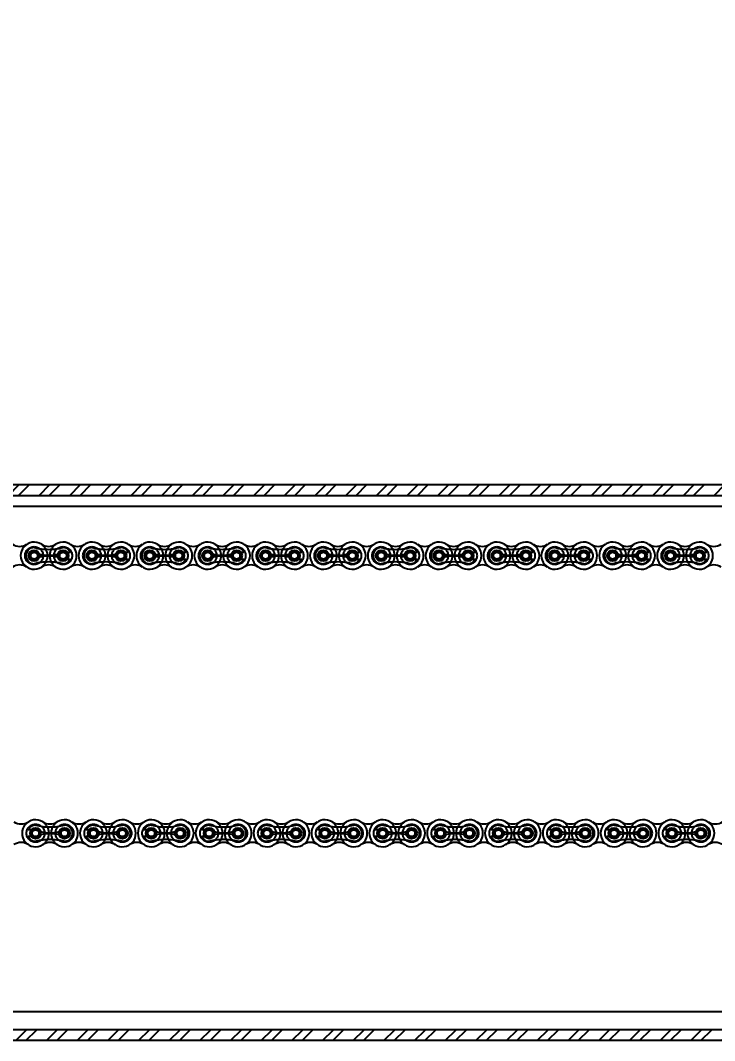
# Model space of a CAD drawing. Header units: metres. Extents: x 0 to 21025, y 0 to 14850.
# Drawn here: x 4486.7 to 4791.5, y 6190.9 to 6638.6 of the extents above; entities that cross this region are included whole.
import ezdxf

# ---------------------------------------------------------------- set-up
doc = ezdxf.new("R2010")
doc.units = ezdxf.units.M
doc.header["$LTSCALE"] = 25
doc.linetypes.add('HIDDEN2', pattern=[4.7625, 3.175, -1.5875])
for name, color, linetype in [('18_COTAS', 7, 'Continuous'), ('SHA', 7, 'Continuous'), ('SL4', 4, 'Continuous'), ('ST1', 7, 'HIDDEN2')]:
    doc.layers.add(name, color=color, linetype=linetype)
doc.styles.add('ROMANS', font='ROMANS.SHX')
doc.dimstyles.new('25___1-25', dxfattribs={"dimscale": 25, "dimtxt": 2.5, "dimasz": 2, "dimexe": 1.5, "dimexo": 1, "dimgap": 0.5, "dimtad": 1, "dimzin": 12, "dimtxsty": 'ROMANS', "dimcen": 0, "dimclrd": 256, "dimclre": 256, "dimclrt": 3, "dimazin": 3, "dimtfac": 1, "dimtmove": 0, "dimatfit": 0, "dimfxl": 1, "dimlwd": -1, "dimlwe": -1, "dimarcsym": 0})
pattern_1 = [(45, (-2913.5705, 2928.034), (-6.735192, 6.735192), []), (45, (-2909.08, 2928.034), (-6.735192, 6.735192), [])]

# ---------------------------------------------------------------- blocks, each defined once
blk = doc.blocks.new('*D13')
at = {"layer": '18_COTAS', "transparency": 16777216}
for p, q in [((2083.56, 6357.87), (2083.56, 7037.95)), ((6382.51, 6357.87), (6382.51, 7037.95)), ((2133.56, 7000.45), (6332.51, 7000.45))]:
    blk.add_line(p, q, dxfattribs=at)
for points in [[(2133.56, 7008.78), (2133.56, 6992.11), (2083.56, 7000.45)], [(6332.51, 7008.78), (6332.51, 6992.11), (6382.51, 7000.45)]]:
    blk.add_solid(points, dxfattribs=at)
at = {"layer": 'Defpoints', "color": 0, "transparency": 16777216}
for p in [(6382.51, 7000.45), (2083.56, 6332.87), (6382.51, 6332.87)]:
    blk.add_point(p, dxfattribs=at)
at = {"layer": '18_COTAS', "color": 3, "transparency": 16777216, "insert": (4233.04, 7050.15), "char_height": 62.5, "attachment_point": 5, "style": 'ROMANS'}
blk.add_mtext('4298,95', dxfattribs=at)

msp = doc.modelspace()

# ---------------------------------------------------------------- hatches: boundary and pattern name
at = {"layer": 'SHA'}
h = msp.add_hatch(dxfattribs=at)
h.set_pattern_fill('ANSI32', color=256, style=0)
h.set_pattern_definition(pattern_1)
h.paths.add_polyline_path([(5535.514, 6434.865), (4210.539, 6434.865), (4210.539, 6430.103), (5535.514, 6430.103)], flags=0)
h = msp.add_hatch(dxfattribs=at)
h.set_pattern_fill('ANSI32', color=256, style=0)
h.set_pattern_definition(pattern_1)
h.paths.add_polyline_path([(4210.539, 6190.865), (5535.514, 6190.865), (5535.514, 6195.628), (4210.539, 6195.628)], flags=0)

# ---------------------------------------------------------------- linework, layer by layer
at = {"layer": 'SL4'}
for p, q in [((4210.539, 6434.865), (5535.514, 6434.865)), ((4210.539, 6430.103), (5535.514, 6430.103)), ((5535.514, 6425.34), (4210.539, 6425.34)), ((4210.539, 6203.628), (5535.514, 6203.628)), ((5535.514, 6195.628), (4210.539, 6195.628)), ((5535.514, 6190.865), (4210.539, 6190.865))]:
    msp.add_line(p, q, dxfattribs=at)
for centre, radius in [((4492.729, 6403.705), 2.399), ((4505.429, 6403.705), 2.399), ((4518.129, 6403.705), 2.399), ((4530.829, 6403.705), 2.398), ((4543.529, 6403.705), 2.399), ((4556.229, 6403.705), 2.399), ((4568.929, 6403.705), 2.398), ((4581.629, 6403.705), 2.398), ((4594.329, 6403.705), 2.399), ((4607.029, 6403.705), 2.399), ((4619.729, 6403.705), 2.398), ((4632.429, 6403.705), 2.398), ((4645.129, 6403.705), 2.399), ((4657.829, 6403.705), 2.399), ((4670.529, 6403.705), 2.398), ((4683.229, 6403.705), 2.398), ((4695.929, 6403.705), 2.399), ((4708.629, 6403.705), 2.399), ((4721.329, 6403.705), 2.398), ((4734.029, 6403.705), 2.398), ((4746.729, 6403.705), 2.399), ((4759.429, 6403.705), 2.399), ((4772.129, 6403.705), 2.398), ((4784.829, 6403.705), 2.398), ((4493.368, 6281.87), 2.398), ((4506.068, 6281.87), 2.398), ((4518.768, 6281.87), 2.399), ((4531.468, 6281.87), 2.399), ((4544.168, 6281.87), 2.398), ((4556.868, 6281.87), 2.398), ((4569.568, 6281.87), 2.399), ((4582.268, 6281.87), 2.399), ((4594.968, 6281.87), 2.398), ((4607.668, 6281.87), 2.398), ((4620.368, 6281.87), 2.399), ((4633.068, 6281.87), 2.399), ((4645.768, 6281.87), 2.398), ((4658.468, 6281.87), 2.398), ((4671.168, 6281.87), 2.399), ((4683.868, 6281.87), 2.399), ((4696.568, 6281.87), 2.398), ((4709.268, 6281.87), 2.399), ((4721.968, 6281.87), 2.399), ((4734.668, 6281.87), 2.399), ((4747.368, 6281.87), 2.398), ((4760.068, 6281.87), 2.399), ((4772.768, 6281.87), 2.399), ((4785.468, 6281.87), 2.399)]:
    msp.add_circle(centre, radius, dxfattribs=at)
for centre, start, end in [((4486.379, 6413.698), 237.56669, 302.43331), ((4492.729, 6403.705), 57.56669, 302.43331), ((4499.079, 6413.698), 237.56669, 302.43331), ((4505.429, 6403.705), 237.56669, 122.43331), ((4511.779, 6413.698), 237.56669, 302.43331), ((4518.129, 6403.705), 57.56669, 302.43331), ((4524.479, 6413.698), 237.56669, 302.43331), ((4530.829, 6403.705), 237.56669, 122.43331), ((4537.179, 6413.698), 237.56669, 302.43331), ((4543.529, 6403.705), 57.56669, 302.43331), ((4549.879, 6413.698), 237.56669, 302.43331), ((4556.229, 6403.705), 237.56669, 122.43331), ((4562.579, 6413.698), 237.56669, 302.43331), ((4568.929, 6403.705), 57.56669, 302.43331), ((4575.279, 6413.698), 237.56669, 302.43331), ((4581.629, 6403.705), 237.56669, 122.43331), ((4587.979, 6413.698), 237.56669, 302.43331), ((4594.329, 6403.705), 57.56669, 302.43331), ((4600.679, 6413.698), 237.56669, 302.43331), ((4607.029, 6403.705), 237.56669, 122.43331), ((4613.379, 6413.698), 237.56669, 302.43331), ((4619.729, 6403.705), 57.56669, 302.43331), ((4626.079, 6413.698), 237.56669, 302.43331), ((4632.429, 6403.705), 237.56669, 122.43331), ((4638.779, 6413.698), 237.56669, 302.43331), ((4645.129, 6403.705), 57.56669, 302.43331), ((4651.479, 6413.698), 237.56669, 302.43331), ((4657.829, 6403.705), 237.56669, 122.43331), ((4664.179, 6413.698), 237.56669, 302.43331), ((4670.529, 6403.705), 57.56669, 302.43331), ((4676.879, 6413.698), 237.56669, 302.43331), ((4683.229, 6403.705), 237.56669, 122.43331), ((4689.579, 6413.698), 237.56669, 302.43331), ((4695.929, 6403.705), 57.56669, 302.43331), ((4702.279, 6413.698), 237.56669, 302.43331), ((4708.629, 6403.705), 237.56669, 122.43331), ((4714.979, 6413.698), 237.56669, 302.43331), ((4721.329, 6403.705), 57.56669, 302.43331), ((4727.679, 6413.698), 237.56669, 302.43331), ((4734.029, 6403.705), 237.56669, 122.43331), ((4740.379, 6413.698), 237.56669, 302.43331), ((4746.729, 6403.705), 57.56669, 302.43331), ((4753.079, 6413.698), 237.56669, 302.43331), ((4759.429, 6403.705), 237.56669, 122.43331), ((4765.779, 6413.698), 237.56669, 302.43331), ((4772.129, 6403.705), 57.56669, 302.43331), ((4778.479, 6413.698), 237.56669, 302.43331), ((4784.829, 6403.705), 237.56669, 122.43331), ((4791.179, 6413.698), 237.56669, 302.43331), ((4486.379, 6393.712), 57.56669, 122.43331), ((4499.079, 6393.712), 57.56669, 122.43331), ((4511.779, 6393.712), 57.56669, 122.43331), ((4524.479, 6393.712), 57.56669, 122.43331), ((4537.179, 6393.712), 57.56669, 122.43331), ((4549.879, 6393.712), 57.56669, 122.43331), ((4562.579, 6393.712), 57.56669, 122.43331), ((4575.279, 6393.712), 57.56669, 122.43331), ((4587.979, 6393.712), 57.56669, 122.43331), ((4600.679, 6393.712), 57.56669, 122.43331), ((4613.379, 6393.712), 57.56669, 122.43331), ((4626.079, 6393.712), 57.56669, 122.43331), ((4638.779, 6393.712), 57.56669, 122.43331), ((4651.479, 6393.712), 57.56669, 122.43331), ((4664.179, 6393.712), 57.56669, 122.43331), ((4676.879, 6393.712), 57.56669, 122.43331), ((4689.579, 6393.712), 57.56669, 122.43331), ((4702.279, 6393.712), 57.56669, 122.43331), ((4714.979, 6393.712), 57.56669, 122.43331), ((4727.679, 6393.712), 57.56669, 122.43331), ((4740.379, 6393.712), 57.56669, 122.43331), ((4753.079, 6393.712), 57.56669, 122.43331), ((4765.779, 6393.712), 57.56669, 122.43331), ((4778.479, 6393.712), 57.56669, 122.43331), ((4791.179, 6393.712), 57.56669, 122.43331), ((4487.018, 6291.863), 237.56669, 302.43331), ((4493.368, 6281.87), 57.56669, 302.43331), ((4499.718, 6291.863), 237.56669, 302.43331), ((4506.068, 6281.87), 237.56669, 122.43331), ((4512.418, 6291.863), 237.56669, 302.43331), ((4518.768, 6281.87), 57.56669, 302.43331), ((4525.118, 6291.863), 237.56669, 302.43331), ((4531.468, 6281.87), 237.56669, 122.43331), ((4537.818, 6291.863), 237.56669, 302.43331), ((4544.168, 6281.87), 57.56669, 302.43331), ((4550.518, 6291.863), 237.56669, 302.43331), ((4556.868, 6281.87), 237.56669, 122.43331), ((4563.218, 6291.863), 237.56669, 302.43331), ((4569.568, 6281.87), 57.56669, 302.43331), ((4575.918, 6291.863), 237.56669, 302.43331), ((4582.268, 6281.87), 237.56669, 122.43331), ((4588.618, 6291.863), 237.56669, 302.43331), ((4594.968, 6281.87), 57.56669, 302.43331), ((4601.318, 6291.863), 237.56669, 302.43331), ((4607.668, 6281.87), 237.56669, 122.43331), ((4614.018, 6291.863), 237.56669, 302.43331), ((4620.368, 6281.87), 57.56669, 302.43331), ((4626.718, 6291.863), 237.56669, 302.43331), ((4633.068, 6281.87), 237.56669, 122.43331), ((4639.418, 6291.863), 237.56669, 302.43331), ((4645.768, 6281.87), 57.56669, 302.43331), ((4652.118, 6291.863), 237.56669, 302.43331), ((4658.468, 6281.87), 237.56669, 122.43331), ((4664.818, 6291.863), 237.56669, 302.43331), ((4671.168, 6281.87), 57.56669, 302.43331), ((4677.518, 6291.863), 237.56669, 302.43331), ((4683.868, 6281.87), 237.56669, 122.43331), ((4690.218, 6291.863), 237.56669, 302.43331), ((4696.568, 6281.87), 57.56669, 302.43331), ((4702.918, 6291.863), 237.56669, 302.43331), ((4709.268, 6281.87), 237.56669, 122.43331), ((4715.618, 6291.863), 237.56669, 302.43331), ((4721.968, 6281.87), 57.56669, 302.43331), ((4728.318, 6291.863), 237.56669, 302.43331), ((4734.668, 6281.87), 237.56669, 122.43331), ((4741.018, 6291.863), 237.56669, 302.43331), ((4747.368, 6281.87), 57.56669, 302.43331), ((4753.718, 6291.863), 237.56669, 302.43331), ((4760.068, 6281.87), 237.56669, 122.43331), ((4766.418, 6291.863), 237.56669, 302.43331), ((4772.768, 6281.87), 57.56669, 302.43331), ((4779.118, 6291.863), 237.56669, 302.43331), ((4785.468, 6281.87), 237.56669, 122.43331), ((4791.818, 6291.863), 237.56669, 302.43331), ((4487.018, 6271.877), 57.56669, 122.43331), ((4499.718, 6271.877), 57.56669, 122.43331), ((4512.418, 6271.877), 57.56669, 122.43331), ((4525.118, 6271.877), 57.56669, 122.43331), ((4537.818, 6271.877), 57.56669, 122.43331), ((4550.518, 6271.877), 57.56669, 122.43331), ((4563.218, 6271.877), 57.56669, 122.43331), ((4575.918, 6271.877), 57.56669, 122.43331), ((4588.618, 6271.877), 57.56669, 122.43331), ((4601.318, 6271.877), 57.56669, 122.43331), ((4614.018, 6271.877), 57.56669, 122.43331), ((4626.718, 6271.877), 57.56669, 122.43331), ((4639.418, 6271.877), 57.56669, 122.43331), ((4652.118, 6271.877), 57.56669, 122.43331), ((4664.818, 6271.877), 57.56669, 122.43331), ((4677.518, 6271.877), 57.56669, 122.43331), ((4690.218, 6271.877), 57.56669, 122.43331), ((4702.918, 6271.877), 57.56669, 122.43331), ((4715.618, 6271.877), 57.56669, 122.43331), ((4728.318, 6271.877), 57.56669, 122.43331), ((4741.018, 6271.877), 57.56669, 122.43331), ((4753.718, 6271.877), 57.56669, 122.43331), ((4766.418, 6271.877), 57.56669, 122.43331), ((4779.118, 6271.877), 57.56669, 122.43331), ((4791.818, 6271.877), 57.56669, 122.43331)]:
    msp.add_arc(centre, 5.92, start, end, dxfattribs=at)
at = {"layer": 'ST1'}
for p, q in [((5535.514, 6425.34), (4210.539, 6425.34)), ((4506.536, 6405.181), (4508.66, 6405.181)), ((4531.936, 6405.181), (4534.06, 6405.181)), ((4557.336, 6405.181), (4559.46, 6405.181)), ((4582.736, 6405.181), (4584.86, 6405.181)), ((4608.136, 6405.181), (4610.26, 6405.181)), ((4633.536, 6405.181), (4635.66, 6405.181)), ((4658.936, 6405.181), (4661.06, 6405.181)), ((4684.336, 6405.181), (4686.46, 6405.181)), ((4709.736, 6405.181), (4711.86, 6405.181)), ((4735.136, 6405.181), (4737.26, 6405.181)), ((4760.536, 6405.181), (4762.66, 6405.181)), ((4785.936, 6405.181), (4788.06, 6405.181)), ((4506.536, 6402.229), (4508.66, 6402.229)), ((4531.936, 6402.229), (4534.06, 6402.229)), ((4557.336, 6402.229), (4559.46, 6402.229)), ((4582.736, 6402.229), (4584.86, 6402.229)), ((4608.136, 6402.229), (4610.26, 6402.229)), ((4633.536, 6402.229), (4635.66, 6402.229)), ((4658.936, 6402.229), (4661.06, 6402.229)), ((4684.336, 6402.229), (4686.46, 6402.229)), ((4709.736, 6402.229), (4711.86, 6402.229)), ((4735.136, 6402.229), (4737.26, 6402.229)), ((4760.536, 6402.229), (4762.66, 6402.229)), ((4785.936, 6402.229), (4788.06, 6402.229)), ((4492.261, 6283.346), (4490.137, 6283.346)), ((4517.661, 6283.346), (4515.537, 6283.346)), ((4543.061, 6283.346), (4540.937, 6283.346)), ((4568.461, 6283.346), (4566.337, 6283.346)), ((4593.861, 6283.346), (4591.737, 6283.346)), ((4619.261, 6283.346), (4617.137, 6283.346)), ((4644.661, 6283.346), (4642.537, 6283.346)), ((4670.061, 6283.346), (4667.937, 6283.346)), ((4695.461, 6283.346), (4693.337, 6283.346)), ((4720.861, 6283.346), (4718.737, 6283.346)), ((4746.261, 6283.346), (4744.137, 6283.346)), ((4771.661, 6283.346), (4769.537, 6283.346)), ((4492.261, 6280.394), (4490.137, 6280.394)), ((4517.661, 6280.394), (4515.537, 6280.394)), ((4543.061, 6280.394), (4540.937, 6280.394)), ((4568.461, 6280.394), (4566.337, 6280.394)), ((4593.861, 6280.394), (4591.737, 6280.394)), ((4619.261, 6280.394), (4617.137, 6280.394)), ((4644.661, 6280.394), (4642.537, 6280.394)), ((4670.061, 6280.394), (4667.937, 6280.394)), ((4695.461, 6280.394), (4693.337, 6280.394)), ((4720.861, 6280.394), (4718.737, 6280.394)), ((4746.261, 6280.394), (4744.137, 6280.394)), ((4771.661, 6280.394), (4769.537, 6280.394)), ((4210.539, 6203.628), (5535.514, 6203.628))]:
    msp.add_line(p, q, dxfattribs=at)
for centre, radius in [((4492.729, 6403.705), 3.96), ((4505.429, 6403.705), 3.96), ((4518.129, 6403.705), 3.96), ((4530.829, 6403.705), 3.96), ((4543.529, 6403.705), 3.96), ((4556.229, 6403.705), 3.96), ((4568.929, 6403.705), 3.96), ((4581.629, 6403.705), 3.96), ((4594.329, 6403.705), 3.96), ((4607.029, 6403.705), 3.96), ((4619.729, 6403.705), 3.96), ((4632.429, 6403.705), 3.96), ((4645.129, 6403.705), 3.96), ((4657.829, 6403.705), 3.96), ((4670.529, 6403.705), 3.96), ((4683.229, 6403.705), 3.96), ((4695.929, 6403.705), 3.96), ((4708.629, 6403.705), 3.96), ((4721.329, 6403.705), 3.96), ((4734.029, 6403.705), 3.96), ((4746.729, 6403.705), 3.96), ((4759.429, 6403.705), 3.96), ((4772.129, 6403.705), 3.96), ((4784.829, 6403.705), 3.96), ((4492.729, 6403.705), 1.845), ((4492.729, 6403.705), 1.476), ((4505.429, 6403.705), 1.845), ((4505.429, 6403.705), 1.476), ((4518.129, 6403.705), 1.845), ((4518.129, 6403.705), 1.476), ((4530.829, 6403.705), 1.845), ((4530.829, 6403.705), 1.476), ((4543.529, 6403.705), 1.845), ((4543.529, 6403.705), 1.476), ((4556.229, 6403.705), 1.845), ((4556.229, 6403.705), 1.476), ((4568.929, 6403.705), 1.845), ((4568.929, 6403.705), 1.476), ((4581.629, 6403.705), 1.845), ((4581.629, 6403.705), 1.476), ((4594.329, 6403.705), 1.845), ((4594.329, 6403.705), 1.476), ((4607.029, 6403.705), 1.845), ((4607.029, 6403.705), 1.476), ((4619.729, 6403.705), 1.845), ((4619.729, 6403.705), 1.476), ((4632.429, 6403.705), 1.845), ((4632.429, 6403.705), 1.476), ((4645.129, 6403.705), 1.845), ((4645.129, 6403.705), 1.476), ((4657.829, 6403.705), 1.845), ((4657.829, 6403.705), 1.476), ((4670.529, 6403.705), 1.845), ((4670.529, 6403.705), 1.476), ((4683.229, 6403.705), 1.845), ((4683.229, 6403.705), 1.476), ((4695.929, 6403.705), 1.845), ((4695.929, 6403.705), 1.476), ((4708.629, 6403.705), 1.845), ((4708.629, 6403.705), 1.476), ((4721.329, 6403.705), 1.845), ((4721.329, 6403.705), 1.476), ((4734.029, 6403.705), 1.845), ((4734.029, 6403.705), 1.476), ((4746.729, 6403.705), 1.845), ((4746.729, 6403.705), 1.476), ((4759.429, 6403.705), 1.845), ((4759.429, 6403.705), 1.476), ((4772.129, 6403.705), 1.845), ((4772.129, 6403.705), 1.476), ((4784.829, 6403.705), 1.845), ((4784.829, 6403.705), 1.476), ((4493.368, 6281.87), 3.96), ((4493.368, 6281.87), 1.845), ((4493.368, 6281.87), 1.476), ((4506.068, 6281.87), 3.96), ((4506.068, 6281.87), 1.845), ((4506.068, 6281.87), 1.476), ((4518.768, 6281.87), 3.96), ((4518.768, 6281.87), 1.845), ((4518.768, 6281.87), 1.476), ((4531.468, 6281.87), 3.96), ((4531.468, 6281.87), 1.845), ((4531.468, 6281.87), 1.476), ((4544.168, 6281.87), 3.96), ((4544.168, 6281.87), 1.845), ((4544.168, 6281.87), 1.476), ((4556.868, 6281.87), 3.96), ((4556.868, 6281.87), 1.845), ((4556.868, 6281.87), 1.476), ((4569.568, 6281.87), 3.96), ((4569.568, 6281.87), 1.845), ((4569.568, 6281.87), 1.476), ((4582.268, 6281.87), 3.96), ((4582.268, 6281.87), 1.845), ((4582.268, 6281.87), 1.476), ((4594.968, 6281.87), 3.96), ((4594.968, 6281.87), 1.845), ((4594.968, 6281.87), 1.476), ((4607.668, 6281.87), 3.96), ((4607.668, 6281.87), 1.845), ((4607.668, 6281.87), 1.476), ((4620.368, 6281.87), 3.96), ((4620.368, 6281.87), 1.845), ((4620.368, 6281.87), 1.476), ((4633.068, 6281.87), 3.96), ((4633.068, 6281.87), 1.845), ((4633.068, 6281.87), 1.476), ((4645.768, 6281.87), 3.96), ((4645.768, 6281.87), 1.845), ((4645.768, 6281.87), 1.476), ((4658.468, 6281.87), 3.96), ((4658.468, 6281.87), 1.845), ((4658.468, 6281.87), 1.476), ((4671.168, 6281.87), 3.96), ((4671.168, 6281.87), 1.845), ((4671.168, 6281.87), 1.476), ((4683.868, 6281.87), 3.96), ((4683.868, 6281.87), 1.845), ((4683.868, 6281.87), 1.476), ((4696.568, 6281.87), 3.96), ((4696.568, 6281.87), 1.845), ((4696.568, 6281.87), 1.476), ((4709.268, 6281.87), 3.96), ((4709.268, 6281.87), 1.845), ((4709.268, 6281.87), 1.476), ((4721.968, 6281.87), 3.96), ((4721.968, 6281.87), 1.845), ((4721.968, 6281.87), 1.476), ((4734.668, 6281.87), 3.96), ((4734.668, 6281.87), 1.845), ((4734.668, 6281.87), 1.476), ((4747.368, 6281.87), 3.96), ((4747.368, 6281.87), 1.845), ((4747.368, 6281.87), 1.476), ((4760.068, 6281.87), 3.96), ((4760.068, 6281.87), 1.845), ((4760.068, 6281.87), 1.476), ((4772.768, 6281.87), 3.96), ((4772.768, 6281.87), 1.845), ((4772.768, 6281.87), 1.476), ((4785.468, 6281.87), 3.96), ((4785.468, 6281.87), 1.845), ((4785.468, 6281.87), 1.476)]:
    msp.add_circle(centre, radius, dxfattribs=at)
for centre, radius, start, end in [((4492.729, 6403.705), 5.92, 302.43324, 57.56676), ((4505.429, 6403.705), 5.92, 122.43324, 237.56676), ((4518.129, 6403.705), 5.92, 302.43324, 57.56676), ((4530.829, 6403.705), 5.92, 122.43324, 237.56676), ((4543.529, 6403.705), 5.92, 302.43324, 57.56676), ((4556.229, 6403.705), 5.92, 122.43324, 237.56676), ((4568.929, 6403.705), 5.92, 302.43328, 57.56672), ((4581.629, 6403.705), 5.92, 122.43328, 237.56672), ((4594.329, 6403.705), 5.92, 302.43324, 57.56676), ((4607.029, 6403.705), 5.92, 122.43324, 237.56672), ((4619.729, 6403.705), 5.92, 302.43328, 57.56672), ((4632.429, 6403.705), 5.92, 122.43324, 237.56676), ((4645.129, 6403.705), 5.92, 302.43324, 57.56676), ((4657.829, 6403.705), 5.92, 122.43324, 237.56676), ((4670.529, 6403.705), 5.92, 302.43324, 57.56676), ((4683.229, 6403.705), 5.92, 122.43324, 237.56676), ((4695.929, 6403.705), 5.92, 302.43324, 57.56676), ((4708.629, 6403.705), 5.92, 122.43324, 237.56676), ((4721.329, 6403.705), 5.92, 302.43328, 57.56672), ((4734.029, 6403.705), 5.92, 122.43328, 237.56672), ((4746.729, 6403.705), 5.92, 302.43328, 57.56676), ((4759.429, 6403.705), 5.92, 122.43324, 237.56676), ((4772.129, 6403.705), 5.92, 302.43324, 57.56676), ((4784.829, 6403.705), 5.92, 122.43324, 237.56676), ((4492.729, 6403.705), 3.552, 90, 270), ((4499.079, 6432.802), 26.322, 256.04015, 283.95985), ((4499.079, 6420.058), 16.175, 252.993, 287.007), ((4499.079, 6387.353), 16.175, 72.993, 107.007), ((4505.429, 6403.705), 3.552, 24.55336, 90), ((4518.129, 6403.705), 3.552, 90, 270), ((4524.479, 6432.802), 26.322, 256.04015, 283.95985), ((4524.479, 6420.058), 16.175, 252.993, 287.007), ((4524.479, 6387.353), 16.175, 72.993, 107.007), ((4530.829, 6403.705), 3.552, 24.55336, 90), ((4543.529, 6403.705), 3.552, 90, 270), ((4549.879, 6432.802), 26.322, 256.04015, 283.95985), ((4549.879, 6420.058), 16.175, 252.993, 287.007), ((4549.879, 6387.353), 16.175, 72.993, 107.007), ((4556.229, 6403.705), 3.552, 24.55336, 90), ((4568.929, 6403.705), 3.552, 90, 270), ((4575.279, 6432.802), 26.322, 256.04015, 283.95985), ((4575.279, 6420.058), 16.175, 252.993, 287.007), ((4575.279, 6387.353), 16.175, 72.993, 107.007), ((4581.629, 6403.705), 3.552, 24.55336, 90), ((4594.329, 6403.705), 3.552, 90, 270), ((4600.679, 6432.802), 26.322, 256.04015, 283.95985), ((4600.679, 6420.058), 16.175, 252.993, 287.007), ((4600.679, 6387.353), 16.175, 72.993, 107.007), ((4607.029, 6403.705), 3.552, 24.55336, 90), ((4619.729, 6403.705), 3.552, 90, 270), ((4626.079, 6432.802), 26.322, 256.04015, 283.95985), ((4626.079, 6420.058), 16.175, 252.993, 287.007), ((4626.079, 6387.353), 16.175, 72.993, 107.007), ((4632.429, 6403.705), 3.552, 24.55336, 90), ((4645.129, 6403.705), 3.552, 90, 270), ((4651.479, 6432.802), 26.322, 256.04015, 283.95985), ((4651.479, 6420.058), 16.175, 252.993, 287.007), ((4651.479, 6387.353), 16.175, 72.993, 107.007), ((4657.829, 6403.705), 3.552, 24.55336, 90), ((4670.529, 6403.705), 3.552, 90, 270), ((4676.879, 6432.802), 26.322, 256.04015, 283.95985), ((4676.879, 6420.058), 16.175, 252.993, 287.007), ((4676.879, 6387.353), 16.175, 72.993, 107.007), ((4683.229, 6403.705), 3.552, 24.55336, 90), ((4695.929, 6403.705), 3.552, 90, 270), ((4702.279, 6432.802), 26.322, 256.04015, 283.95985), ((4702.279, 6420.058), 16.175, 252.993, 287.007), ((4702.279, 6387.353), 16.175, 72.993, 107.007), ((4708.629, 6403.705), 3.552, 24.55336, 90), ((4721.329, 6403.705), 3.552, 90, 270), ((4727.679, 6432.802), 26.322, 256.04015, 283.95985), ((4727.679, 6420.058), 16.175, 252.993, 287.007), ((4727.679, 6387.353), 16.175, 72.993, 107.007), ((4734.029, 6403.705), 3.552, 24.55336, 90), ((4746.729, 6403.705), 3.552, 90, 270), ((4753.079, 6432.802), 26.322, 256.04015, 283.95985), ((4753.079, 6420.058), 16.175, 252.993, 287.007), ((4753.079, 6387.353), 16.175, 72.993, 107.007), ((4759.429, 6403.705), 3.552, 24.55336, 90), ((4772.129, 6403.705), 3.552, 90, 270), ((4778.479, 6432.802), 26.322, 256.04015, 283.95985), ((4778.479, 6420.058), 16.175, 252.993, 287.007), ((4778.479, 6387.353), 16.175, 72.993, 107.007), ((4784.829, 6403.705), 3.552, 24.55336, 90), ((4499.079, 6374.609), 26.322, 76.04015, 103.95985), ((4505.429, 6403.705), 3.552, 270, 335.44664), ((4524.479, 6374.609), 26.322, 76.04015, 103.95985), ((4530.829, 6403.705), 3.552, 270, 335.44664), ((4549.879, 6374.609), 26.322, 76.04015, 103.95985), ((4556.229, 6403.705), 3.552, 270, 335.44664), ((4575.279, 6374.609), 26.322, 76.04015, 103.95985), ((4581.629, 6403.705), 3.552, 270, 335.44664), ((4600.679, 6374.609), 26.322, 76.04015, 103.95985), ((4607.029, 6403.705), 3.552, 270, 335.44664), ((4626.079, 6374.609), 26.322, 76.04015, 103.95985), ((4632.429, 6403.705), 3.552, 270, 335.44664), ((4651.479, 6374.609), 26.322, 76.04015, 103.95985), ((4657.829, 6403.705), 3.552, 270, 335.44664), ((4676.879, 6374.609), 26.322, 76.04015, 103.95985), ((4683.229, 6403.705), 3.552, 270, 335.44664), ((4702.279, 6374.609), 26.322, 76.04015, 103.95985), ((4708.629, 6403.705), 3.552, 270, 335.44664), ((4727.679, 6374.609), 26.322, 76.04015, 103.95985), ((4734.029, 6403.705), 3.552, 270, 335.44664), ((4753.079, 6374.609), 26.322, 76.04015, 103.95985), ((4759.429, 6403.705), 3.552, 270, 335.44664), ((4778.479, 6374.609), 26.322, 76.04015, 103.95985), ((4784.829, 6403.705), 3.552, 270, 335.44664), ((4493.368, 6281.87), 5.92, 302.43324, 57.56676), ((4506.068, 6281.87), 5.92, 122.43328, 237.56676), ((4518.768, 6281.87), 5.92, 302.43328, 57.56672), ((4531.468, 6281.87), 5.92, 122.43328, 237.56672), ((4544.168, 6281.87), 5.92, 302.43324, 57.56676), ((4556.868, 6281.87), 5.92, 122.43328, 237.56676), ((4569.568, 6281.87), 5.92, 302.43328, 57.56676), ((4582.268, 6281.87), 5.92, 122.43328, 237.56672), ((4594.968, 6281.87), 5.92, 302.43324, 57.56676), ((4607.668, 6281.87), 5.92, 122.43328, 237.56672), ((4620.368, 6281.87), 5.92, 302.43324, 57.56676), ((4633.068, 6281.87), 5.92, 122.43328, 237.56676), ((4645.768, 6281.87), 5.92, 302.43328, 57.56672), ((4658.468, 6281.87), 5.92, 122.43328, 237.56672), ((4671.168, 6281.87), 5.92, 302.43328, 57.56672), ((4683.868, 6281.87), 5.92, 122.43328, 237.56672), ((4696.568, 6281.87), 5.92, 302.43328, 57.56676), ((4709.268, 6281.87), 5.92, 122.43328, 237.56672), ((4721.968, 6281.87), 5.92, 302.43324, 57.56672), ((4734.668, 6281.87), 5.92, 122.43328, 237.56672), ((4747.368, 6281.87), 5.92, 302.43324, 57.56676), ((4760.068, 6281.87), 5.92, 122.43328, 237.56676), ((4772.768, 6281.87), 5.92, 302.43324, 57.56676), ((4785.468, 6281.87), 5.92, 122.43328, 237.56672), ((4493.368, 6281.87), 3.552, 90, 155.44664), ((4499.718, 6310.967), 26.322, 256.04015, 283.95985), ((4499.718, 6298.223), 16.175, 252.993, 287.007), ((4506.068, 6281.87), 3.552, 270, 90), ((4518.768, 6281.87), 3.552, 90, 155.44664), ((4525.118, 6310.967), 26.322, 256.04015, 283.95985), ((4525.118, 6298.223), 16.175, 252.993, 287.007), ((4531.468, 6281.87), 3.552, 270, 90), ((4544.168, 6281.87), 3.552, 90, 155.44664), ((4550.518, 6310.967), 26.322, 256.04015, 283.95985), ((4550.518, 6298.223), 16.175, 252.993, 287.007), ((4556.868, 6281.87), 3.552, 270, 90), ((4569.568, 6281.87), 3.552, 90, 155.44664), ((4575.918, 6310.967), 26.322, 256.04015, 283.95985), ((4575.918, 6298.223), 16.175, 252.993, 287.007), ((4582.268, 6281.87), 3.552, 270, 90), ((4594.968, 6281.87), 3.552, 90, 155.44664), ((4601.318, 6310.967), 26.322, 256.04015, 283.95985), ((4601.318, 6298.223), 16.175, 252.993, 287.007), ((4607.668, 6281.87), 3.552, 270, 90), ((4620.368, 6281.87), 3.552, 90, 155.44664), ((4626.718, 6310.967), 26.322, 256.04015, 283.95985), ((4626.718, 6298.223), 16.175, 252.993, 287.007), ((4633.068, 6281.87), 3.552, 270, 90), ((4645.768, 6281.87), 3.552, 90, 155.44664), ((4652.118, 6310.967), 26.322, 256.04015, 283.95985), ((4652.118, 6298.223), 16.175, 252.993, 287.007), ((4658.468, 6281.87), 3.552, 270, 90), ((4671.168, 6281.87), 3.552, 90, 155.44664), ((4677.518, 6310.967), 26.322, 256.04015, 283.95985), ((4677.518, 6298.223), 16.175, 252.993, 287.007), ((4683.868, 6281.87), 3.552, 270, 90), ((4696.568, 6281.87), 3.552, 90, 155.44664), ((4702.918, 6310.967), 26.322, 256.04015, 283.95985), ((4702.918, 6298.223), 16.175, 252.993, 287.007), ((4709.268, 6281.87), 3.552, 270, 90), ((4721.968, 6281.87), 3.552, 90, 155.44664), ((4728.318, 6310.967), 26.322, 256.04015, 283.95985), ((4728.318, 6298.223), 16.175, 252.993, 287.007), ((4734.668, 6281.87), 3.552, 270, 90), ((4747.368, 6281.87), 3.552, 90, 155.44664), ((4753.718, 6310.967), 26.322, 256.04015, 283.95985), ((4753.718, 6298.223), 16.175, 252.993, 287.007), ((4760.068, 6281.87), 3.552, 270, 90), ((4772.768, 6281.87), 3.552, 90, 155.44664), ((4779.118, 6310.967), 26.322, 256.04015, 283.95985), ((4779.118, 6298.223), 16.175, 252.993, 287.007), ((4785.468, 6281.87), 3.552, 270, 90), ((4493.368, 6281.87), 3.552, 204.55336, 270), ((4499.718, 6252.774), 26.322, 76.04015, 103.95985), ((4499.718, 6265.518), 16.175, 72.993, 107.007), ((4518.768, 6281.87), 3.552, 204.55336, 270), ((4525.118, 6252.774), 26.322, 76.04015, 103.95985), ((4525.118, 6265.518), 16.175, 72.993, 107.007), ((4544.168, 6281.87), 3.552, 204.55336, 270), ((4550.518, 6252.774), 26.322, 76.04015, 103.95985), ((4550.518, 6265.518), 16.175, 72.993, 107.007), ((4569.568, 6281.87), 3.552, 204.55336, 270), ((4575.918, 6252.774), 26.322, 76.04015, 103.95985), ((4575.918, 6265.518), 16.175, 72.993, 107.007), ((4594.968, 6281.87), 3.552, 204.55336, 270), ((4601.318, 6252.774), 26.322, 76.04015, 103.95985), ((4601.318, 6265.518), 16.175, 72.993, 107.007), ((4620.368, 6281.87), 3.552, 204.55336, 270), ((4626.718, 6252.774), 26.322, 76.04015, 103.95985), ((4626.718, 6265.518), 16.175, 72.993, 107.007), ((4645.768, 6281.87), 3.552, 204.55336, 270), ((4652.118, 6252.774), 26.322, 76.04015, 103.95985), ((4652.118, 6265.518), 16.175, 72.993, 107.007), ((4671.168, 6281.87), 3.552, 204.55336, 270), ((4677.518, 6252.774), 26.322, 76.04015, 103.95985), ((4677.518, 6265.518), 16.175, 72.993, 107.007), ((4696.568, 6281.87), 3.552, 204.55336, 270), ((4702.918, 6252.774), 26.322, 76.04015, 103.95985), ((4702.918, 6265.518), 16.175, 72.993, 107.007), ((4721.968, 6281.87), 3.552, 204.55336, 270), ((4728.318, 6252.774), 26.322, 76.04015, 103.95985), ((4728.318, 6265.518), 16.175, 72.993, 107.007), ((4747.368, 6281.87), 3.552, 204.55336, 270), ((4753.718, 6252.774), 26.322, 76.04015, 103.95985), ((4753.718, 6265.518), 16.175, 72.993, 107.007), ((4772.768, 6281.87), 3.552, 204.55336, 270), ((4779.118, 6252.774), 26.322, 76.04015, 103.95985), ((4779.118, 6265.518), 16.175, 72.993, 107.007)]:
    msp.add_arc(centre, radius, start, end, dxfattribs=at)

# ---------------------------------------------------------------- dimensions: what is measured, and where the dimension line sits
at = {"layer": '18_COTAS'}
dim = msp.add_linear_dim(base=(6382.514, 7000.445), p1=(2083.564, 6332.865), p2=(6382.514, 6332.865), dimstyle='25___1-25', dxfattribs=at)
dim.commit()
dim.dimension.update_dxf_attribs({"geometry": '*D13', "text_midpoint": (4233.039, 7050.147)})

doc.saveas('drawing.dxf')
